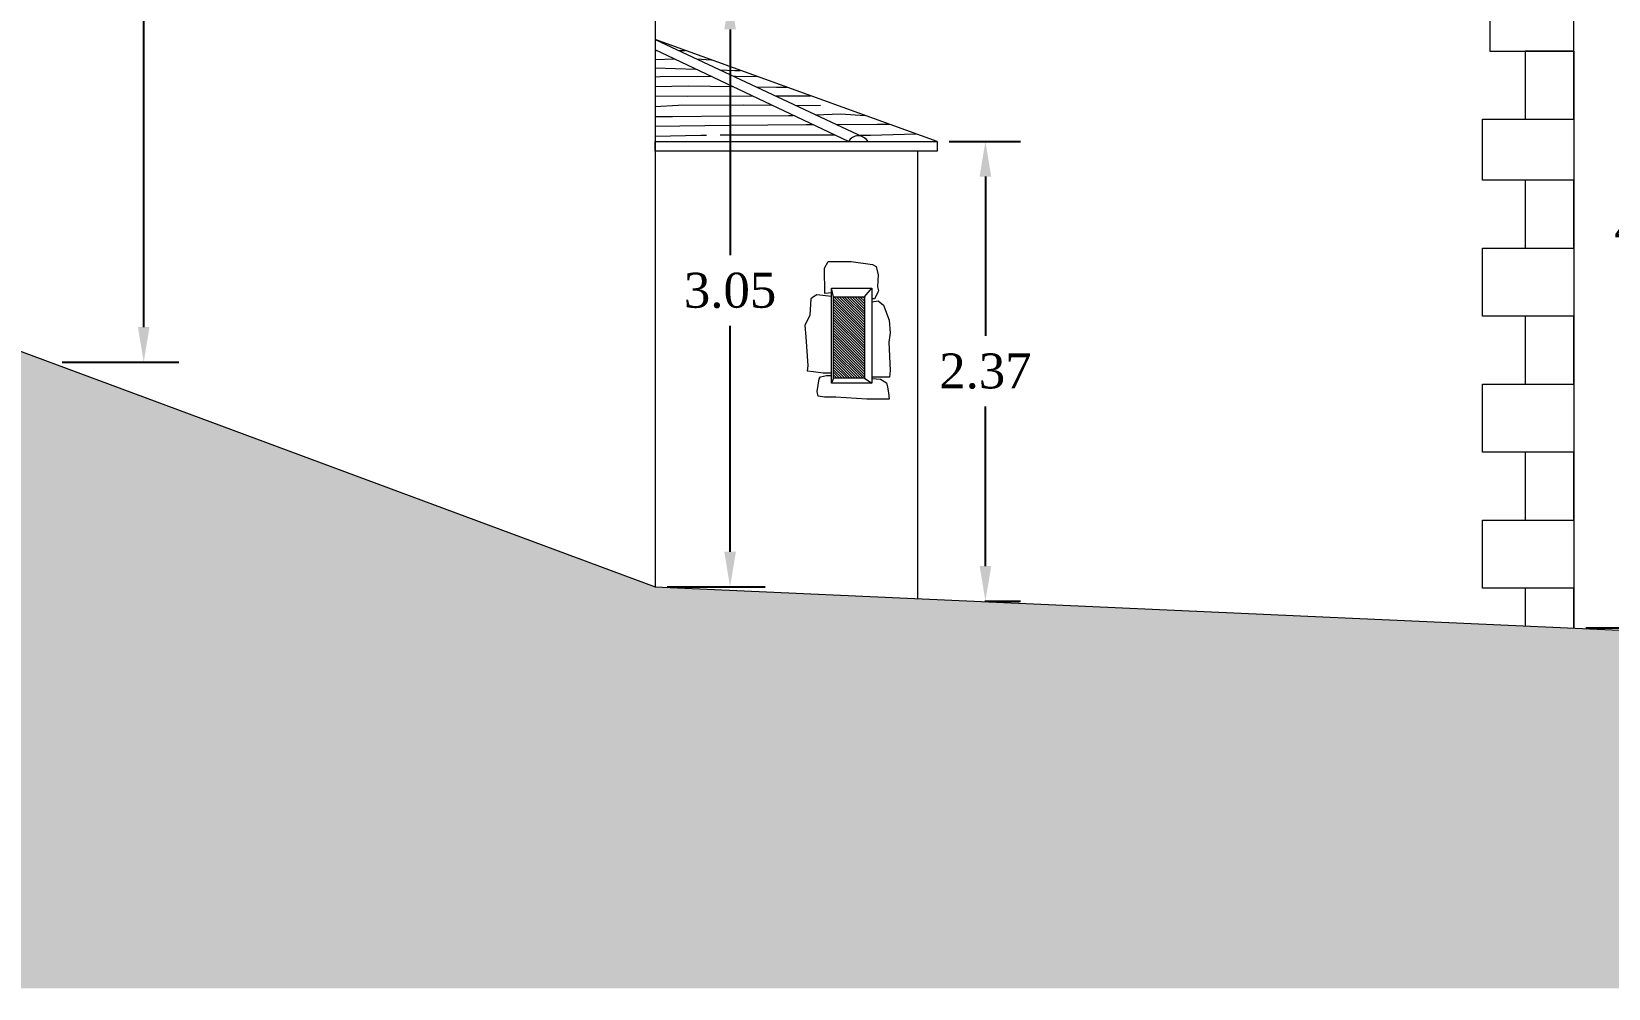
# Model space of a CAD drawing. Header units: millimetres. Extents: x -17502 to -16646, y 1856 to 2034.
# Drawn here: x -16865.11 to -16856.99, y 1872.02 to 1876.95 of the extents above; entities that cross this region are included whole.
import ezdxf

# ---------------------------------------------------------------- set-up
doc = ezdxf.new("R2010")
doc.units = ezdxf.units.MM
doc.layers.get('0').update_dxf_attribs({"lineweight": 9})
doc.layers.get('Defpoints').update_dxf_attribs({"lineweight": 9})
doc.layers.add('blocs', color=7, linetype='Continuous')
doc.styles.get("Standard").update_dxf_attribs({"font": 'times.ttf'})
doc.dimstyles.get("Standard").update_dxf_attribs({"dimtxt": 0.18, "dimasz": 0.18, "dimexe": 0.18, "dimexo": 0.0625, "dimgap": 0.09, "dimtad": 0, "dimtih": 1, "dimtoh": 1, "dimzin": 0, "dimdsep": 46, "dimtxsty": 'Standard', "dimcen": 0.09, "dimadec": 0, "dimazin": 0, "dimtfac": 1, "dimtofl": 0, "dimtmove": 0, "dimatfit": 3, "dimfxl": 1, "dimtolj": 1, "dimtzin": 0, "dimarcsym": 0})

# ---------------------------------------------------------------- blocks, each defined once
blk = doc.blocks.new('*D530')
at = {"color": 0, "lineweight": -2, "transparency": 16777216}
for p, q in [((-16861.6858, 1877.1427), (-16861.3321, 1877.1427)), ((-16861.5121, 1876.9627), (-16861.5121, 1875.7995)), ((-16861.5121, 1874.2727), (-16861.5121, 1875.4359)), ((-16861.8358, 1874.0927), (-16861.3321, 1874.0927))]:
    blk.add_line(p, q, dxfattribs=at)
at = {"color": 0, "lineweight": 9, "transparency": 16777216}
for points in [[(-16861.5421, 1876.9627), (-16861.4821, 1876.9627), (-16861.5121, 1877.1427)], [(-16861.5421, 1874.2727), (-16861.4821, 1874.2727), (-16861.5121, 1874.0927)]]:
    blk.add_solid(points, dxfattribs=at)
at = {"layer": 'Defpoints', "color": 0, "lineweight": 9, "transparency": 16777216}
for p in [(-16861.7483, 1877.1427), (-16861.8983, 1874.0927), (-16861.5121, 1874.0927)]:
    blk.add_point(p, dxfattribs=at)
at = {"color": 0, "lineweight": 9, "transparency": 16777216, "insert": (-16861.5121, 1875.6177), "char_height": 0.18, "attachment_point": 5}
blk.add_mtext('\\A1;3.05', dxfattribs=at)
blk = doc.blocks.new('*D531')
at = {"color": 0, "lineweight": -2, "transparency": 16777216}
for p, q in [((-16860.384, 1876.3851), (-16860.0175, 1876.3851)), ((-16860.1975, 1876.2051), (-16860.1975, 1875.384)), ((-16860.1975, 1874.1993), (-16860.1975, 1875.0204)), ((-16860.2013, 1874.0193), (-16860.0175, 1874.0193))]:
    blk.add_line(p, q, dxfattribs=at)
at = {"color": 0, "lineweight": 9, "transparency": 16777216}
for points in [[(-16860.2275, 1876.2051), (-16860.1675, 1876.2051), (-16860.1975, 1876.3851)], [(-16860.2275, 1874.1993), (-16860.1675, 1874.1993), (-16860.1975, 1874.0193)]]:
    blk.add_solid(points, dxfattribs=at)
at = {"layer": 'Defpoints', "color": 0, "lineweight": 9, "transparency": 16777216}
for p in [(-16860.4465, 1876.3851), (-16860.2638, 1874.0193), (-16860.1975, 1874.0193)]:
    blk.add_point(p, dxfattribs=at)
at = {"color": 0, "lineweight": 9, "transparency": 16777216, "insert": (-16860.1975, 1875.2022), "char_height": 0.18, "attachment_point": 5}
blk.add_mtext('\\A1;2.37', dxfattribs=at)
blk = doc.blocks.new('*D532')
at = {"color": 0, "lineweight": -2, "transparency": 16777216}
for p, q in [((-16864.9823, 1880.4411), (-16864.351, 1880.4411)), ((-16864.531, 1880.2611), (-16864.531, 1878.0271)), ((-16864.531, 1875.4295), (-16864.531, 1877.6635)), ((-16864.9518, 1875.2495), (-16864.351, 1875.2495))]:
    blk.add_line(p, q, dxfattribs=at)
at = {"color": 0, "lineweight": 9, "transparency": 16777216}
for points in [[(-16864.561, 1880.2611), (-16864.501, 1880.2611), (-16864.531, 1880.4411)], [(-16864.561, 1875.4295), (-16864.501, 1875.4295), (-16864.531, 1875.2495)]]:
    blk.add_solid(points, dxfattribs=at)
at = {"layer": 'Defpoints', "color": 0, "lineweight": 9, "transparency": 16777216}
for p in [(-16865.0448, 1880.4411), (-16865.0143, 1875.2495), (-16864.531, 1875.2495)]:
    blk.add_point(p, dxfattribs=at)
at = {"color": 0, "lineweight": 9, "transparency": 16777216, "insert": (-16864.531, 1877.8453), "char_height": 0.18, "attachment_point": 5}
blk.add_mtext('\\A1;5.19', dxfattribs=at)
blk = doc.blocks.new('*D533')
at = {"color": 0, "lineweight": -2, "transparency": 16777216}
for p, q in [((-16857.3217, 1877.9997), (-16856.5414, 1877.9997)), ((-16856.7214, 1877.8197), (-16856.7214, 1876.1218)), ((-16856.7214, 1874.0604), (-16856.7214, 1875.7582)), ((-16857.1058, 1873.8804), (-16856.5414, 1873.8804))]:
    blk.add_line(p, q, dxfattribs=at)
at = {"color": 0, "lineweight": 9, "transparency": 16777216}
for points in [[(-16856.7514, 1877.8197), (-16856.6914, 1877.8197), (-16856.7214, 1877.9997)], [(-16856.7514, 1874.0604), (-16856.6914, 1874.0604), (-16856.7214, 1873.8804)]]:
    blk.add_solid(points, dxfattribs=at)
at = {"layer": 'Defpoints', "color": 0, "lineweight": 9, "transparency": 16777216}
for p in [(-16857.3842, 1877.9997), (-16857.1683, 1873.8804), (-16856.7214, 1873.8804)]:
    blk.add_point(p, dxfattribs=at)
at = {"color": 0, "lineweight": 9, "transparency": 16777216, "insert": (-16856.7214, 1875.94), "char_height": 0.18, "attachment_point": 5}
blk.add_mtext('\\A1;4.12', dxfattribs=at)

msp = doc.modelspace()

# ---------------------------------------------------------------- hatches: boundary and pattern name
at = {"lineweight": 9}
msp.add_hatch(color=254, dxfattribs=at).paths.add_polyline_path([(-16872.903, 1876.4774), (-16870.263, 1876.5531), (-16868.1304, 1876.4062), (-16861.8983, 1874.0927), (-16860.5462, 1874.032), (-16857.1683, 1873.8804), (-16855.3936, 1873.7731), (-16853.9219, 1873.6751), (-16853.9219, 1872.0243), (-16872.903, 1872.0243)])
h = msp.add_hatch(dxfattribs=at)
h.set_pattern_fill('ANSI31', color=252, scale=0.003, angle=90, style=0)
h.set_pattern_definition([(135, (3488.200251, 3156.55813), (-0.006735192091, -0.006735192091), [])])
h.paths.add_polyline_path([(-16860.82, 1875.5862), (-16860.9795, 1875.5862), (-16860.9795, 1875.1662), (-16860.82, 1875.1662)])

# ---------------------------------------------------------------- linework, layer by layer
for p, q in [((-16861.8983, 1876.9105), (-16860.8292, 1876.4097)), ((-16860.4465, 1876.3851), (-16861.8983, 1876.9105)), ((-16861.8983, 1876.3851), (-16860.8559, 1876.3851)), ((-16860.8559, 1876.3851), (-16860.4465, 1876.3851))]:
    msp.add_line(p, q, dxfattribs=at)
for points in [[(-16861.8983, 1877.1427), (-16861.8983, 1876.1462), (-16861.8983, 1874.0927)], [(-16860.9022, 1876.3851), (-16861.8983, 1876.857)], [(-16857.1683, 1876.8511), (-16857.1683, 1873.8804)], [(-16872.903, 1876.4774), (-16870.263, 1876.5531), (-16868.1304, 1876.4062), (-16861.8983, 1874.0927), (-16856.6656, 1873.8578), (-16853.9219, 1873.6751), (-16853.9219, 1873.6751), (-16853.9219, 1873.6751)], [(-16860.5462, 1874.032), (-16860.5462, 1876.3351)], [(-16860.9896, 1875.606), (-16861.0249, 1875.6032), (-16861.0259, 1875.7324), (-16861.0079, 1875.7683), (-16860.889, 1875.7672), (-16860.7783, 1875.7527), (-16860.7592, 1875.7411), (-16860.7499, 1875.6988), (-16860.7528, 1875.6368), (-16860.7482, 1875.616), (-16860.7516, 1875.609), (-16860.7626, 1875.5876), (-16860.7679, 1875.5748), (-16860.7822, 1875.5748)], [(-16860.9795, 1875.5862), (-16860.9896, 1875.6304)], [(-16860.82, 1875.5862), (-16860.7822, 1875.6304)], [(-16860.9896, 1875.5871), (-16861.065, 1875.5959), (-16861.0825, 1875.5864), (-16861.097, 1875.5751), (-16861.1024, 1875.4909), (-16861.1266, 1875.4387), (-16861.1219, 1875.38), (-16861.1126, 1875.2302), (-16861.1154, 1875.205), (-16861.082, 1875.2013), (-16861.0333, 1875.1948), (-16860.9896, 1875.1948)], [(-16860.7822, 1875.559), (-16860.7497, 1875.5646), (-16860.7226, 1875.5422), (-16860.6928, 1875.4658), (-16860.6881, 1875.3996), (-16860.6946, 1875.352), (-16860.6881, 1875.206), (-16860.6909, 1875.1715), (-16860.7822, 1875.1715)], [(-16860.7822, 1875.1647), (-16860.7378, 1875.1623), (-16860.7068, 1875.143), (-16860.7021, 1875.1208), (-16860.6963, 1875.091), (-16860.6933, 1875.0588), (-16860.8081, 1875.0594), (-16860.9685, 1875.0693), (-16861.0259, 1875.0682), (-16861.0581, 1875.0746), (-16861.0634, 1875.0974), (-16861.0529, 1875.1635), (-16861.0458, 1875.1729), (-16861.016, 1875.1805), (-16860.9896, 1875.1805)], [(-16860.9795, 1875.1662), (-16860.9896, 1875.1404)], [(-16860.82, 1875.1662), (-16860.7822, 1875.1404)], [(-16857.1683, 1873.8804), (-16857.1683, 1874.0862), (-16857.4183, 1874.0862), (-16857.4183, 1873.8916)]]:
    msp.add_lwpolyline(points, dxfattribs=at)
for points in [[(-16857.1683, 1877.0453), (-16857.6, 1877.0453), (-16857.6, 1876.8511), (-16857.1683, 1876.8511)], [(-16861.8983, 1876.857), (-16861.8983, 1876.3851), (-16860.9022, 1876.3851)], [(-16861.8983, 1876.857), (-16861.8983, 1876.3851), (-16860.9022, 1876.3851)], [(-16857.1683, 1876.8511), (-16857.4183, 1876.8511), (-16857.4183, 1876.5011), (-16857.1683, 1876.5011)], [(-16857.6383, 1876.5011), (-16857.1683, 1876.5011), (-16857.1683, 1876.1862), (-16857.6383, 1876.1862)], [(-16861.8983, 1876.3851), (-16860.4465, 1876.3851), (-16860.4465, 1876.3351), (-16861.8983, 1876.3351)], [(-16857.1683, 1876.1862), (-16857.4183, 1876.1862), (-16857.4183, 1875.8362), (-16857.1683, 1875.8362)], [(-16857.6383, 1875.8362), (-16857.1683, 1875.8362), (-16857.1683, 1875.4862), (-16857.6383, 1875.4862)], [(-16860.9896, 1875.6304), (-16860.7822, 1875.6304), (-16860.7822, 1875.1404), (-16860.9896, 1875.1404)], [(-16860.9795, 1875.5862), (-16860.82, 1875.5862), (-16860.82, 1875.1662), (-16860.9795, 1875.1662)], [(-16857.1683, 1875.4862), (-16857.4183, 1875.4862), (-16857.4183, 1875.1362), (-16857.1683, 1875.1362)], [(-16857.6383, 1875.1362), (-16857.1683, 1875.1362), (-16857.1683, 1874.7862), (-16857.6383, 1874.7862)], [(-16857.1683, 1874.7862), (-16857.4183, 1874.7862), (-16857.4183, 1874.4362), (-16857.1683, 1874.4362)], [(-16857.6383, 1874.4362), (-16857.1683, 1874.4362), (-16857.1683, 1874.0862), (-16857.6383, 1874.0862)]]:
    msp.add_lwpolyline(points, close=True, dxfattribs=at)
msp.add_lwpolyline([(-16861.8983, 1876.9105), (-16860.8292, 1876.4097, -0.163501), (-16860.8021, 1876.3851), (-16860.4465, 1876.3851)], format="xyb", close=True, dxfattribs=at)
msp.add_lwpolyline([(-16861.8983, 1876.9105), (-16860.8292, 1876.4097, -0.163501), (-16860.8021, 1876.3851), (-16860.4465, 1876.3851)], format="xyb", close=True, dxfattribs=at)
msp.add_arc((-16860.8522, 1876.3571), 0.0574, 29.25106, 150.74894, dxfattribs=at)
at = {"layer": 'blocs', "lineweight": 9}
for points in [[(-16861.8983, 1876.8548), (-16861.8935, 1876.8547)], [(-16861.8786, 1876.9012), (-16861.874, 1876.9017)], [(-16861.7784, 1876.8543), (-16861.7438, 1876.8545)], [(-16861.8983, 1876.8074), (-16861.8007, 1876.8108)], [(-16861.8983, 1876.7646), (-16861.6891, 1876.7579)], [(-16861.6847, 1876.8104), (-16861.6099, 1876.8061)], [(-16861.5641, 1876.7539), (-16861.4881, 1876.7515), (-16861.4596, 1876.7517)], [(-16861.8983, 1876.7191), (-16861.8718, 1876.7195), (-16861.6112, 1876.721)], [(-16861.8983, 1876.6683), (-16861.7257, 1876.6715), (-16861.4996, 1876.6681)], [(-16861.4953, 1876.7217), (-16861.4835, 1876.7218), (-16861.3725, 1876.7202)], [(-16861.377, 1876.6662), (-16861.2734, 1876.6647), (-16861.2181, 1876.6643)], [(-16861.8983, 1876.6197), (-16861.733, 1876.6189), (-16861.3986, 1876.6203)], [(-16861.2798, 1876.6208), (-16861.1619, 1876.6212), (-16861.098, 1876.6209)], [(-16861.8983, 1876.566), (-16861.7786, 1876.5727), (-16861.4426, 1876.5748), (-16861.298, 1876.5726)], [(-16861.8983, 1876.5149), (-16861.8091, 1876.5141), (-16861.5119, 1876.5167), (-16861.2121, 1876.5193), (-16861.187, 1876.52)], [(-16861.1731, 1876.5708), (-16861.1647, 1876.5706), (-16861.0465, 1876.5727)], [(-16861.0719, 1876.5234), (-16860.9436, 1876.5271), (-16860.8174, 1876.5193)], [(-16861.8983, 1876.4651), (-16861.5147, 1876.4697), (-16861.121, 1876.4723), (-16861.0868, 1876.4725)], [(-16860.9653, 1876.4734), (-16860.7535, 1876.4749), (-16860.6918, 1876.4739)], [(-16860.8472, 1876.4181), (-16860.7897, 1876.4176), (-16860.5553, 1876.4245)], [(-16861.8983, 1876.4136), (-16861.663, 1876.4176), (-16861.6343, 1876.4176)], [(-16861.5639, 1876.4202), (-16861.0921, 1876.4202), (-16860.9742, 1876.4192)]]:
    msp.add_lwpolyline(points, dxfattribs=at)

# ---------------------------------------------------------------- dimensions: what is measured, and where the dimension line sits
at = {"lineweight": 9}
for base, p1, p2, picture, middle in [((-16864.531, 1875.2495), (-16865.0448, 1880.4411), (-16865.0143, 1875.2495), '*D532', (-16864.531, 1877.8453)), ((-16856.7214, 1873.8804), (-16857.3842, 1877.9997), (-16857.1683, 1873.8804), '*D533', (-16856.7214, 1875.94)), ((-16861.5121, 1874.0927), (-16861.7483, 1877.1427), (-16861.8983, 1874.0927), '*D530', (-16861.5121, 1875.6177)), ((-16860.1975, 1874.0193), (-16860.4465, 1876.3851), (-16860.2638, 1874.0193), '*D531', (-16860.1975, 1875.2022))]:
    dim = msp.add_linear_dim(base=base, p1=p1, p2=p2, angle=90, dimstyle='Standard', dxfattribs=at)
    dim.commit()
    dim.dimension.update_dxf_attribs({"geometry": picture, "text_midpoint": middle})

doc.saveas('drawing.dxf')
